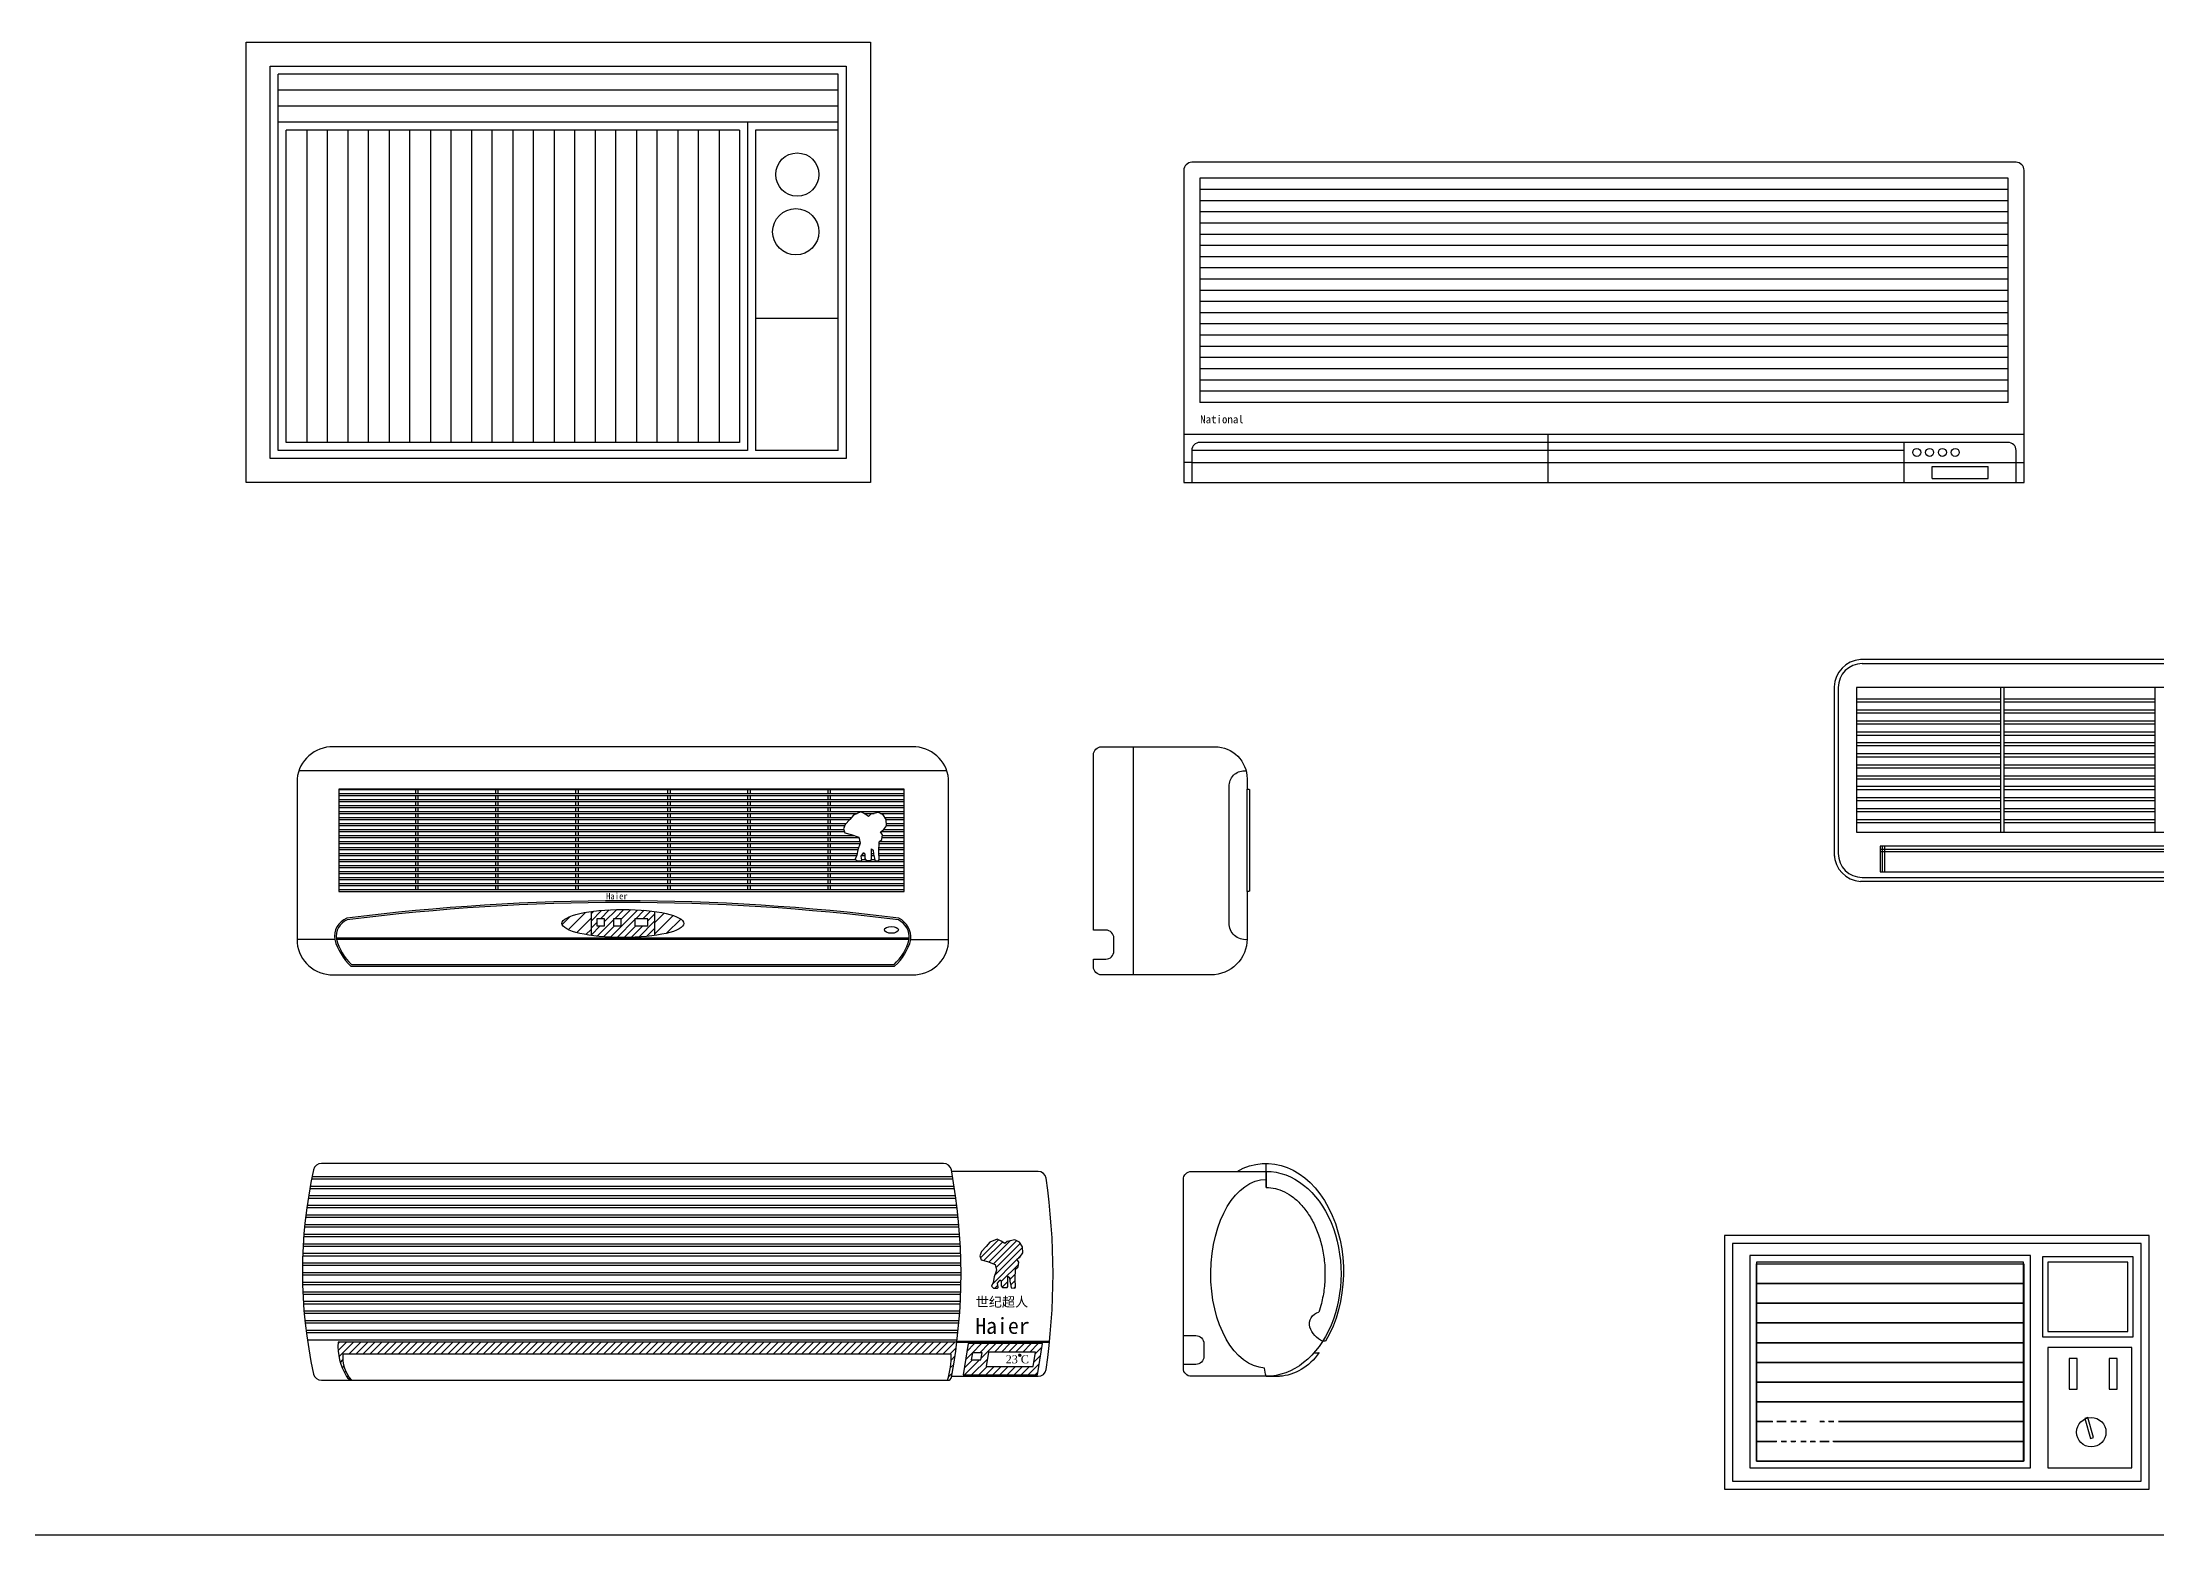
# Model space of a CAD drawing. Header units: inches. Extents: x 11.8 to 54.3, y 10.8 to 35.6.
# Drawn here: x 40.504 to 43.146, y 16.498 to 18.363 of the extents above; entities that cross this region are included whole.
import ezdxf

# ---------------------------------------------------------------- set-up
doc = ezdxf.new("R2010")
doc.units = ezdxf.units.IN
doc.header["$MEASUREMENT"] = 0
for name, color, linetype in [('02', 2, 'Continuous'), ('1', 1, 'Continuous'), ('4', 4, 'Continuous'), ('8', 8, 'Continuous')]:
    doc.layers.add(name, color=color, linetype=linetype)
doc.styles.get("Standard").update_dxf_attribs({"font": 'arial.ttf'})
doc.styles.add('STYLE2', font='')
doc.styles.add('STYLE5', font='dutchi.ttf')
doc.styles.get('STYLE2').set_extended_font_data('SimHei')
pattern_1 = [(45, (-8.024992, 18.873771), (-0.0044194174, 0.0044194174), [])]

msp = doc.modelspace()

# ---------------------------------------------------------------- hatches: boundary and pattern name
at = {"layer": '8'}
h = msp.add_hatch(dxfattribs=at)
h.set_pattern_fill('ANSI31', color=256, scale=0.08, style=0)
h.set_pattern_definition([(45, (-6.421933, 19.380441), (-0.0070710678, 0.0070710678), [])])
edge = h.paths.add_edge_path()
edge.add_ellipse((41.2298, 17.2621), major_axis=(-0.0762, 0), ratio=0.230541, start_angle=121.2311, end_angle=238.7689)
edge.add_line((41.2693, 17.2771), (41.2693, 17.2471))
edge = h.paths.add_edge_path()
edge.add_ellipse((41.2298, 17.2621), major_axis=(-0.0762, 0), ratio=0.230541, start_angle=301.3657, end_angle=418.6343)
edge.add_line((41.1901, 17.2471), (41.1901, 17.2771))
h = msp.add_hatch(dxfattribs=at)
h.set_pattern_fill('ANSI31', color=256, scale=0.05, style=0)
h.set_pattern_definition([(45, (-6.421933, 19.3804414), (-0.0044194174, 0.0044194174), [])])
edge = h.paths.add_edge_path()
edge.add_ellipse((41.2298, 17.2621), major_axis=(-0.0762, 0), ratio=0.230541, start_angle=58.6343, end_angle=121.2311)
edge.add_line((41.2693, 17.2471), (41.2693, 17.2771))
edge.add_ellipse((41.2298, 17.2621), major_axis=(-0.0762, 0), ratio=0.230541, start_angle=238.7689, end_angle=301.3657)
edge.add_line((41.1901, 17.2771), (41.1901, 17.2471))
h.paths.add_polyline_path([(41.2449, 17.259), (41.2449, 17.2681), (41.2611, 17.2681), (41.2611, 17.259)], flags=16)
h.paths.add_polyline_path([(41.2278, 17.259), (41.2179, 17.259), (41.2179, 17.2681), (41.2278, 17.2681)], flags=16)
h.paths.add_polyline_path([(41.207, 17.259), (41.1971, 17.259), (41.1971, 17.2681), (41.207, 17.2681)], flags=16)
h = msp.add_hatch(dxfattribs=at)
h.set_pattern_fill('ANSI31', color=256, scale=0.045, style=0)
h.set_pattern_definition([(45, (-8.024992, 18.873771), (-0.00397747564, 0.00397747564), [])])
h.paths.add_polyline_path([(41.7219, 16.8427), (41.7258, 16.8452), (41.7294, 16.8504), (41.7292, 16.8581), (41.7254, 16.8639), (41.7194, 16.8669), (41.7098, 16.8648), (41.7069, 16.8621), (41.7025, 16.8652), (41.6973, 16.8677), (41.6882, 16.8637), (41.6836, 16.8583), (41.678, 16.8521), (41.6757, 16.8467), (41.6776, 16.8417), (41.6855, 16.8396), (41.6951, 16.8361), (41.6965, 16.8288), (41.6936, 16.8205), (41.6924, 16.8134), (41.6903, 16.8087), (41.6928, 16.8066), (41.6978, 16.8064), (41.6988, 16.8074), (41.6978, 16.8126), (41.6998, 16.8153), (41.7007, 16.8168), (41.7025, 16.8155), (41.7025, 16.8093), (41.704, 16.8072), (41.71, 16.8072), (41.7109, 16.8083), (41.7109, 16.8124), (41.7107, 16.8191), (41.7107, 16.8216), (41.7129, 16.8198), (41.7134, 16.8151), (41.7146, 16.8099), (41.7148, 16.807), (41.7194, 16.8064), (41.7204, 16.8078), (41.7198, 16.818), (41.7202, 16.8303), (41.7238, 16.8332), (41.7244, 16.839)])
h = msp.add_hatch(dxfattribs=at)
h.set_pattern_fill('ANSI31', color=256, scale=0.05, style=0)
h.set_pattern_definition(pattern_1)
h.paths.add_polyline_path([(41.6471, 16.739), (41.5973, 16.739), (41.5973, 16.724), (41.6401, 16.724, -0.071865), (41.6355, 16.6913), (41.6356, 16.6913, 0.359452), (41.6405, 16.6954, 0.015578)])
h.paths.add_polyline_path([(41.5973, 16.739), (40.8739, 16.739, 0.157014), (40.8845, 16.6962, 0.19985), (40.8908, 16.6913), (40.8908, 16.6913, -0.218782), (40.88, 16.724), (41.5973, 16.724)])
h = msp.add_hatch(dxfattribs=at)
h.set_pattern_fill('ANSI31', color=256, scale=0.05, style=0)
h.set_pattern_definition(pattern_1)
h.paths.add_polyline_path([(41.6611, 16.7371), (41.6551, 16.6981), (41.748, 16.6981), (41.754, 16.7371)])
h.paths.add_polyline_path([(41.7453, 16.7265), (41.7423, 16.7085), (41.6838, 16.7085), (41.6868, 16.7265)], flags=16)
h.paths.add_polyline_path([(41.7272, 16.7226, -1), (41.7244, 16.7226, -1)], flags=0)
h.paths.add_polyline_path([(41.6786, 16.7258), (41.6771, 16.7168), (41.6652, 16.7168), (41.6667, 16.7258)], flags=16)
h.paths.add_polyline_path([(41.7053, 16.7097), (41.7384, 16.7097), (41.7384, 16.725), (41.7053, 16.725)], flags=8)
h = msp.add_hatch(dxfattribs=at)
h.set_pattern_fill('ANSI31', color=256, scale=0.001, style=0)
h.set_pattern_definition([(45, (-6.28749313, 21.49891477), (-8.838834765e-05, 8.838834765e-05), [])])
h.paths.add_polyline_path([(41.7244, 16.7226, 1.000001), (41.7272, 16.7226, 1.000001)])
h.paths.add_polyline_path([(41.7263, 16.7226, -1), (41.7253, 16.7226, -1)], flags=16)

# ---------------------------------------------------------------- linework, layer by layer
at = {"layer": '02'}
for p, q in [((41.499, 18.3232), (40.799, 18.3232)), ((40.799, 17.8532), (40.799, 18.3232)), ((41.499, 17.8532), (41.499, 18.3232)), ((41.499, 18.3032), (40.799, 18.3032)), ((41.499, 18.2832), (40.799, 18.2832)), ((41.499, 18.2632), (40.799, 18.2632)), ((41.3856, 18.2632), (41.3856, 17.8532)), ((41.3756, 18.2532), (40.809, 18.2532)), ((40.809, 17.8632), (40.809, 18.2532)), ((40.8347, 18.2532), (40.8347, 17.8632)), ((40.8605, 17.8632), (40.8605, 18.2532)), ((40.8862, 18.2532), (40.8862, 17.8632)), ((40.912, 17.8632), (40.912, 18.2532)), ((40.9377, 18.2532), (40.9377, 17.8632)), ((40.9635, 17.8632), (40.9635, 18.2532)), ((40.9893, 18.2532), (40.9893, 17.8632)), ((41.015, 17.8632), (41.015, 18.2532)), ((41.0408, 18.2532), (41.0408, 17.8632)), ((41.0665, 17.8632), (41.0665, 18.2532)), ((41.0923, 18.2532), (41.0923, 17.8632)), ((41.118, 17.8632), (41.118, 18.2532)), ((41.1438, 18.2532), (41.1438, 17.8632)), ((41.1696, 17.8632), (41.1696, 18.2532)), ((41.1953, 18.2532), (41.1953, 17.8632)), ((41.2211, 17.8632), (41.2211, 18.2532)), ((41.2468, 18.2532), (41.2468, 17.8632)), ((41.2726, 17.8632), (41.2726, 18.2532)), ((41.2983, 18.2532), (41.2983, 17.8632)), ((41.3241, 17.8632), (41.3241, 18.2532)), ((41.3499, 18.2532), (41.3499, 17.8632)), ((41.3756, 18.2532), (41.3756, 17.8632)), ((41.3956, 18.2532), (41.3956, 17.8532)), ((41.499, 18.2532), (41.3956, 18.2532)), ((42.9607, 18.1932), (41.9507, 18.1932)), ((41.9507, 18.1932), (41.9507, 17.9132)), ((42.9607, 18.1792), (41.9507, 18.1792)), ((42.9607, 17.9132), (42.9607, 18.1932)), ((42.9607, 18.1652), (41.9507, 18.1652)), ((42.9607, 18.1512), (41.9507, 18.1512)), ((42.9607, 18.1372), (41.9507, 18.1372)), ((42.9607, 18.1232), (41.9507, 18.1232)), ((42.9607, 18.1092), (41.9507, 18.1092)), ((42.9607, 18.0952), (41.9507, 18.0952)), ((42.9607, 18.0812), (41.9507, 18.0812)), ((42.9607, 18.0672), (41.9507, 18.0672)), ((42.9607, 18.0532), (41.9507, 18.0532)), ((42.9607, 18.0392), (41.9507, 18.0392)), ((42.9607, 18.0252), (41.9507, 18.0252)), ((41.3956, 18.0185), (41.499, 18.0185)), ((42.9607, 18.0112), (41.9507, 18.0112)), ((42.9607, 17.9972), (41.9507, 17.9972)), ((42.9607, 17.9832), (41.9507, 17.9832)), ((42.9607, 17.9692), (41.9507, 17.9692)), ((42.9607, 17.9552), (41.9507, 17.9552)), ((42.9607, 17.9412), (41.9507, 17.9412)), ((42.9607, 17.9272), (41.9507, 17.9272)), ((42.9607, 17.9132), (41.9507, 17.9132)), ((41.3756, 17.8632), (40.809, 17.8632)), ((42.9807, 17.8732), (41.9307, 17.8732)), ((42.9607, 17.8632), (41.9507, 17.8632)), ((42.3857, 17.8732), (42.3857, 17.8132)), ((42.8307, 17.8132), (42.8307, 17.8632)), ((41.3856, 17.8532), (40.799, 17.8532)), ((41.499, 17.8532), (41.3956, 17.8532)), ((41.9407, 17.8382), (41.9307, 17.8382)), ((42.8307, 17.8532), (41.9407, 17.8532)), ((41.9407, 17.8532), (41.9407, 17.8132)), ((41.9407, 17.8382), (42.8307, 17.8382)), ((42.8307, 17.8382), (42.9807, 17.8382)), ((42.9707, 17.8132), (42.9707, 17.8532)), ((42.8657, 17.8332), (42.9357, 17.8332)), ((42.8657, 17.8182), (42.8657, 17.8332)), ((42.8657, 17.8182), (42.9357, 17.8182)), ((42.9357, 17.8182), (42.9357, 17.8332)), ((43.5108, 17.5918), (42.7763, 17.5918)), ((42.7435, 17.558), (42.7435, 17.3463)), ((42.9512, 17.5569), (42.9512, 17.376)), ((42.956, 17.376), (42.956, 17.5569)), ((43.1441, 17.5569), (43.1441, 17.376)), ((42.7713, 17.543), (42.9512, 17.543)), ((42.7713, 17.5391), (42.9512, 17.5391)), ((42.7713, 17.5291), (42.9512, 17.5291)), ((42.7713, 17.5252), (42.9512, 17.5252)), ((42.956, 17.543), (43.1441, 17.543)), ((42.956, 17.5391), (43.1441, 17.5391)), ((42.956, 17.5291), (43.1441, 17.5291)), ((42.956, 17.5252), (43.1441, 17.5252)), ((42.7713, 17.5152), (42.9512, 17.5152)), ((42.7713, 17.5114), (42.9512, 17.5114)), ((42.7713, 17.5014), (42.9512, 17.5014)), ((42.7713, 17.4975), (42.9512, 17.4975)), ((42.956, 17.5152), (43.1441, 17.5152)), ((42.956, 17.5114), (43.1441, 17.5114)), ((42.956, 17.5014), (43.1441, 17.5014)), ((42.956, 17.4975), (43.1441, 17.4975)), ((41.8678, 17.1979), (41.8678, 17.4829)), ((42.7713, 17.4883), (42.9512, 17.4883)), ((42.7713, 17.4844), (42.9512, 17.4844)), ((42.7713, 17.4744), (42.9512, 17.4744)), ((42.7713, 17.4705), (42.9512, 17.4705)), ((42.956, 17.4883), (43.1441, 17.4883)), ((42.956, 17.4844), (43.1441, 17.4844)), ((42.956, 17.4744), (43.1441, 17.4744)), ((42.956, 17.4705), (43.1441, 17.4705)), ((41.6345, 17.4529), (40.8249, 17.4529)), ((42.7713, 17.4605), (42.9512, 17.4605)), ((42.7713, 17.4567), (42.9512, 17.4567)), ((42.7713, 17.4467), (42.9512, 17.4467)), ((42.7713, 17.4428), (42.9512, 17.4428)), ((42.956, 17.4605), (43.1441, 17.4605)), ((42.956, 17.4567), (43.1441, 17.4567)), ((42.956, 17.4467), (43.1441, 17.4467)), ((42.956, 17.4428), (43.1441, 17.4428)), ((40.8749, 17.4295), (41.5813, 17.4295)), ((40.8749, 17.4247), (41.5813, 17.4247)), ((40.8749, 17.422), (41.5813, 17.422)), ((40.8749, 17.4172), (41.5813, 17.4172)), ((40.8749, 17.4145), (41.5813, 17.4145)), ((40.9707, 17.43), (40.9707, 17.4247)), ((40.9707, 17.422), (40.9707, 17.4172)), ((40.9707, 17.4145), (40.9707, 17.4097)), ((40.9737, 17.43), (40.9737, 17.4247)), ((40.9737, 17.422), (40.9737, 17.4172)), ((40.9737, 17.4145), (40.9737, 17.4097)), ((41.0707, 17.43), (41.0707, 17.4247)), ((41.0707, 17.422), (41.0707, 17.4172)), ((41.0707, 17.4145), (41.0707, 17.4097)), ((41.0737, 17.43), (41.0737, 17.4247)), ((41.0737, 17.422), (41.0737, 17.4172)), ((41.0737, 17.4145), (41.0737, 17.4097)), ((41.1707, 17.43), (41.1707, 17.4247)), ((41.1707, 17.422), (41.1707, 17.4172)), ((41.1707, 17.4145), (41.1707, 17.4097)), ((41.1737, 17.43), (41.1737, 17.4247)), ((41.1737, 17.422), (41.1737, 17.4172)), ((41.1737, 17.4145), (41.1737, 17.4097)), ((41.2857, 17.43), (41.2857, 17.4247)), ((41.2857, 17.422), (41.2857, 17.4172)), ((41.2857, 17.4145), (41.2857, 17.4097)), ((41.2887, 17.43), (41.2887, 17.4247)), ((41.2887, 17.422), (41.2887, 17.4172)), ((41.2887, 17.4145), (41.2887, 17.4097)), ((41.3857, 17.43), (41.3857, 17.4247)), ((41.3857, 17.422), (41.3857, 17.4172)), ((41.3857, 17.4145), (41.3857, 17.4097)), ((41.3887, 17.43), (41.3887, 17.4247)), ((41.3887, 17.422), (41.3887, 17.4172)), ((41.3887, 17.4145), (41.3887, 17.4097)), ((41.4857, 17.43), (41.4857, 17.4247)), ((41.4857, 17.422), (41.4857, 17.4172)), ((41.4857, 17.4145), (41.4857, 17.4097)), ((41.4887, 17.43), (41.4887, 17.4247)), ((41.4887, 17.422), (41.4887, 17.4172)), ((41.4887, 17.4145), (41.4887, 17.4097)), ((42.0098, 17.302), (42.0098, 17.43)), ((42.7713, 17.4336), (42.9512, 17.4336)), ((42.7713, 17.4297), (42.9512, 17.4297)), ((42.7713, 17.4197), (42.9512, 17.4197)), ((42.7713, 17.4158), (42.9512, 17.4158)), ((42.956, 17.4336), (43.1441, 17.4336)), ((42.956, 17.4297), (43.1441, 17.4297)), ((42.956, 17.4197), (43.1441, 17.4197)), ((42.956, 17.4158), (43.1441, 17.4158)), ((40.8749, 17.4097), (41.5813, 17.4097)), ((40.8749, 17.407), (41.5813, 17.407)), ((40.8749, 17.4022), (41.5813, 17.4022)), ((40.8749, 17.3995), (41.5225, 17.3995)), ((40.8749, 17.3947), (41.5155, 17.3947)), ((40.8749, 17.392), (41.5132, 17.392)), ((40.8749, 17.3872), (41.5089, 17.3872)), ((40.9707, 17.407), (40.9707, 17.4022)), ((40.9707, 17.3995), (40.9707, 17.3947)), ((40.9707, 17.392), (40.9707, 17.3872)), ((40.9737, 17.407), (40.9737, 17.4022)), ((40.9737, 17.3995), (40.9737, 17.3947)), ((40.9737, 17.392), (40.9737, 17.3872)), ((41.0707, 17.407), (41.0707, 17.4022)), ((41.0707, 17.3995), (41.0707, 17.3947)), ((41.0707, 17.392), (41.0707, 17.3872)), ((41.0737, 17.407), (41.0737, 17.4022)), ((41.0737, 17.3995), (41.0737, 17.3947)), ((41.0737, 17.392), (41.0737, 17.3872)), ((41.1707, 17.407), (41.1707, 17.4022)), ((41.1707, 17.3995), (41.1707, 17.3947)), ((41.1707, 17.392), (41.1707, 17.3872)), ((41.1737, 17.407), (41.1737, 17.4022)), ((41.1737, 17.3995), (41.1737, 17.3947)), ((41.1737, 17.392), (41.1737, 17.3872)), ((41.2857, 17.407), (41.2857, 17.4022)), ((41.2857, 17.3995), (41.2857, 17.3947)), ((41.2857, 17.392), (41.2857, 17.3872)), ((41.2887, 17.407), (41.2887, 17.4022)), ((41.2887, 17.3995), (41.2887, 17.3947)), ((41.2887, 17.392), (41.2887, 17.3872)), ((41.3857, 17.407), (41.3857, 17.4022)), ((41.3857, 17.3995), (41.3857, 17.3947)), ((41.3857, 17.392), (41.3857, 17.3872)), ((41.3887, 17.407), (41.3887, 17.4022)), ((41.3887, 17.3995), (41.3887, 17.3947)), ((41.3887, 17.392), (41.3887, 17.3872)), ((41.4857, 17.407), (41.4857, 17.4022)), ((41.4857, 17.3995), (41.4857, 17.3947)), ((41.4857, 17.392), (41.4857, 17.3872)), ((41.4887, 17.407), (41.4887, 17.4022)), ((41.4887, 17.3995), (41.4887, 17.3947)), ((41.4887, 17.392), (41.4887, 17.3872)), ((41.5312, 17.3995), (41.5439, 17.3995)), ((41.5515, 17.3995), (41.5813, 17.3995)), ((41.5571, 17.3947), (41.5813, 17.3947)), ((41.5588, 17.392), (41.5813, 17.392)), ((41.559, 17.3872), (41.5813, 17.3872)), ((42.7713, 17.4058), (42.9512, 17.4058)), ((42.7713, 17.402), (42.9512, 17.402)), ((42.7713, 17.392), (42.9512, 17.392)), ((42.7713, 17.3881), (42.9512, 17.3881)), ((42.956, 17.4058), (43.1441, 17.4058)), ((42.956, 17.402), (43.1441, 17.402)), ((42.956, 17.392), (43.1441, 17.392)), ((42.956, 17.3881), (43.1441, 17.3881)), ((40.8749, 17.3845), (41.5071, 17.3845)), ((40.8749, 17.3797), (41.5057, 17.3797)), ((40.8749, 17.377), (41.5067, 17.377)), ((40.8749, 17.3722), (41.5186, 17.3722)), ((40.8749, 17.3695), (41.5248, 17.3695)), ((40.8749, 17.3647), (41.5258, 17.3647)), ((40.8749, 17.362), (41.526, 17.362)), ((40.9707, 17.3845), (40.9707, 17.3797)), ((40.9707, 17.377), (40.9707, 17.3722)), ((40.9707, 17.3695), (40.9707, 17.3647)), ((40.9707, 17.362), (40.9707, 17.3572)), ((40.9737, 17.3845), (40.9737, 17.3797)), ((40.9737, 17.377), (40.9737, 17.3722)), ((40.9737, 17.3695), (40.9737, 17.3647)), ((40.9737, 17.362), (40.9737, 17.3572)), ((41.0707, 17.3845), (41.0707, 17.3797)), ((41.0707, 17.377), (41.0707, 17.3722)), ((41.0707, 17.3695), (41.0707, 17.3647)), ((41.0707, 17.362), (41.0707, 17.3572)), ((41.0737, 17.3845), (41.0737, 17.3797)), ((41.0737, 17.377), (41.0737, 17.3722)), ((41.0737, 17.3695), (41.0737, 17.3647)), ((41.0737, 17.362), (41.0737, 17.3572)), ((41.1707, 17.3845), (41.1707, 17.3797)), ((41.1707, 17.377), (41.1707, 17.3722)), ((41.1707, 17.3695), (41.1707, 17.3647)), ((41.1707, 17.362), (41.1707, 17.3572)), ((41.1737, 17.3845), (41.1737, 17.3797)), ((41.1737, 17.377), (41.1737, 17.3722)), ((41.1737, 17.3695), (41.1737, 17.3647)), ((41.1737, 17.362), (41.1737, 17.3572)), ((41.2857, 17.3845), (41.2857, 17.3797)), ((41.2857, 17.377), (41.2857, 17.3722)), ((41.2857, 17.3695), (41.2857, 17.3647)), ((41.2857, 17.362), (41.2857, 17.3572)), ((41.2887, 17.3845), (41.2887, 17.3797)), ((41.2887, 17.377), (41.2887, 17.3722)), ((41.2887, 17.3695), (41.2887, 17.3647)), ((41.2887, 17.362), (41.2887, 17.3572)), ((41.3857, 17.3845), (41.3857, 17.3797)), ((41.3857, 17.377), (41.3857, 17.3722)), ((41.3857, 17.3695), (41.3857, 17.3647)), ((41.3857, 17.362), (41.3857, 17.3572)), ((41.3887, 17.3845), (41.3887, 17.3797)), ((41.3887, 17.377), (41.3887, 17.3722)), ((41.3887, 17.3695), (41.3887, 17.3647)), ((41.3887, 17.362), (41.3887, 17.3572)), ((41.4857, 17.3845), (41.4857, 17.3797)), ((41.4857, 17.377), (41.4857, 17.3722)), ((41.4857, 17.3695), (41.4857, 17.3647)), ((41.4857, 17.362), (41.4857, 17.3572)), ((41.4887, 17.3845), (41.4887, 17.3797)), ((41.4887, 17.377), (41.4887, 17.3722)), ((41.4887, 17.3695), (41.4887, 17.3647)), ((41.4887, 17.362), (41.4887, 17.3572)), ((41.5499, 17.362), (41.5813, 17.362)), ((41.5507, 17.3647), (41.5813, 17.3647)), ((41.5523, 17.377), (41.5813, 17.377)), ((41.5537, 17.3695), (41.5813, 17.3695)), ((41.554, 17.3722), (41.5813, 17.3722)), ((41.556, 17.3797), (41.5813, 17.3797)), ((41.5591, 17.3845), (41.5813, 17.3845)), ((40.8749, 17.3572), (41.5243, 17.3572)), ((40.8749, 17.3545), (41.5234, 17.3545)), ((40.8749, 17.3497), (41.5225, 17.3497)), ((40.8749, 17.347), (41.522, 17.347)), ((40.8749, 17.3422), (41.5204, 17.3422)), ((40.8749, 17.3395), (41.5813, 17.3395)), ((40.8749, 17.3347), (41.5813, 17.3347)), ((40.9707, 17.3545), (40.9707, 17.3497)), ((40.9707, 17.347), (40.9707, 17.3422)), ((40.9707, 17.3395), (40.9707, 17.3347)), ((40.9737, 17.3545), (40.9737, 17.3497)), ((40.9737, 17.347), (40.9737, 17.3422)), ((40.9737, 17.3395), (40.9737, 17.3347)), ((41.0707, 17.3545), (41.0707, 17.3497)), ((41.0707, 17.347), (41.0707, 17.3422)), ((41.0707, 17.3395), (41.0707, 17.3347)), ((41.0737, 17.3545), (41.0737, 17.3497)), ((41.0737, 17.347), (41.0737, 17.3422)), ((41.0737, 17.3395), (41.0737, 17.3347)), ((41.1707, 17.3545), (41.1707, 17.3497)), ((41.1707, 17.347), (41.1707, 17.3422)), ((41.1707, 17.3395), (41.1707, 17.3347)), ((41.1737, 17.3545), (41.1737, 17.3497)), ((41.1737, 17.347), (41.1737, 17.3422)), ((41.1737, 17.3395), (41.1737, 17.3347)), ((41.2857, 17.3545), (41.2857, 17.3497)), ((41.2857, 17.347), (41.2857, 17.3422)), ((41.2857, 17.3395), (41.2857, 17.3347)), ((41.2887, 17.3545), (41.2887, 17.3497)), ((41.2887, 17.347), (41.2887, 17.3422)), ((41.2887, 17.3395), (41.2887, 17.3347)), ((41.3857, 17.3545), (41.3857, 17.3497)), ((41.3857, 17.347), (41.3857, 17.3422)), ((41.3857, 17.3395), (41.3857, 17.3347)), ((41.3887, 17.3545), (41.3887, 17.3497)), ((41.3887, 17.347), (41.3887, 17.3422)), ((41.3887, 17.3395), (41.3887, 17.3347)), ((41.4857, 17.3545), (41.4857, 17.3497)), ((41.4857, 17.347), (41.4857, 17.3422)), ((41.4857, 17.3395), (41.4857, 17.3347)), ((41.4887, 17.3545), (41.4887, 17.3497)), ((41.4887, 17.347), (41.4887, 17.3422)), ((41.4887, 17.3395), (41.4887, 17.3347)), ((41.5279, 17.347), (41.5323, 17.347)), ((41.5283, 17.3422), (41.5329, 17.3422)), ((41.5299, 17.3497), (41.5318, 17.3497)), ((41.5404, 17.3545), (41.5415, 17.3545)), ((41.5405, 17.3497), (41.543, 17.3497)), ((41.5406, 17.347), (41.5435, 17.347)), ((41.5406, 17.3422), (41.5444, 17.3422)), ((41.5496, 17.3545), (41.5813, 17.3545)), ((41.5497, 17.3572), (41.5813, 17.3572)), ((41.5497, 17.3497), (41.5813, 17.3497)), ((41.5498, 17.347), (41.5813, 17.347)), ((41.5501, 17.3422), (41.5813, 17.3422)), ((42.8011, 17.3551), (43.3814, 17.3551)), ((42.8011, 17.3521), (43.3814, 17.3521)), ((42.8037, 17.3266), (42.8037, 17.3589)), ((42.8066, 17.3266), (42.8066, 17.3589)), ((40.8749, 17.332), (41.5813, 17.332)), ((40.8749, 17.3272), (41.5813, 17.3272)), ((40.8749, 17.3245), (41.5813, 17.3245)), ((40.8749, 17.3197), (41.5813, 17.3197)), ((40.8749, 17.317), (41.5813, 17.317)), ((40.8749, 17.3122), (41.5813, 17.3122)), ((40.8749, 17.3095), (41.5813, 17.3095)), ((40.9707, 17.332), (40.9707, 17.3272)), ((40.9707, 17.3245), (40.9707, 17.3197)), ((40.9707, 17.317), (40.9707, 17.3122)), ((40.9707, 17.3095), (40.9707, 17.3047)), ((40.9737, 17.332), (40.9737, 17.3272)), ((40.9737, 17.3245), (40.9737, 17.3197)), ((40.9737, 17.317), (40.9737, 17.3122)), ((40.9737, 17.3095), (40.9737, 17.3047)), ((41.0707, 17.332), (41.0707, 17.3272)), ((41.0707, 17.3245), (41.0707, 17.3197)), ((41.0707, 17.317), (41.0707, 17.3122)), ((41.0707, 17.3095), (41.0707, 17.3047)), ((41.0737, 17.332), (41.0737, 17.3272)), ((41.0737, 17.3245), (41.0737, 17.3197)), ((41.0737, 17.317), (41.0737, 17.3122)), ((41.0737, 17.3095), (41.0737, 17.3047)), ((41.1707, 17.332), (41.1707, 17.3272)), ((41.1707, 17.3245), (41.1707, 17.3197)), ((41.1707, 17.317), (41.1707, 17.3122)), ((41.1707, 17.3095), (41.1707, 17.3047)), ((41.1737, 17.332), (41.1737, 17.3272)), ((41.1737, 17.3245), (41.1737, 17.3197)), ((41.1737, 17.317), (41.1737, 17.3122)), ((41.1737, 17.3095), (41.1737, 17.3047)), ((41.2857, 17.332), (41.2857, 17.3272)), ((41.2857, 17.3245), (41.2857, 17.3197)), ((41.2857, 17.317), (41.2857, 17.3122)), ((41.2857, 17.3095), (41.2857, 17.3047)), ((41.2887, 17.332), (41.2887, 17.3272)), ((41.2887, 17.3245), (41.2887, 17.3197)), ((41.2887, 17.317), (41.2887, 17.3122)), ((41.2887, 17.3095), (41.2887, 17.3047)), ((41.3857, 17.332), (41.3857, 17.3272)), ((41.3857, 17.3245), (41.3857, 17.3197)), ((41.3857, 17.317), (41.3857, 17.3122)), ((41.3857, 17.3095), (41.3857, 17.3047)), ((41.3887, 17.332), (41.3887, 17.3272)), ((41.3887, 17.3245), (41.3887, 17.3197)), ((41.3887, 17.317), (41.3887, 17.3122)), ((41.3887, 17.3095), (41.3887, 17.3047)), ((41.4857, 17.332), (41.4857, 17.3272)), ((41.4857, 17.3245), (41.4857, 17.3197)), ((41.4857, 17.317), (41.4857, 17.3122)), ((41.4857, 17.3095), (41.4857, 17.3047)), ((41.4887, 17.332), (41.4887, 17.3272)), ((41.4887, 17.3245), (41.4887, 17.3197)), ((41.4887, 17.317), (41.4887, 17.3122)), ((41.4887, 17.3095), (41.4887, 17.3047)), ((43.5108, 17.3146), (42.7763, 17.3146)), ((40.8749, 17.3047), (41.5813, 17.3047)), ((41.1901, 17.2771), (41.1901, 17.2471)), ((41.2693, 17.2771), (41.2693, 17.2471)), ((40.8697, 17.2419), (40.8227, 17.2419)), ((41.5878, 17.2439), (40.8715, 17.2439)), ((41.5876, 17.2419), (40.8718, 17.2419)), ((41.5897, 17.2419), (41.6367, 17.2419)), ((40.8409, 16.943), (41.6423, 16.943)), ((40.8415, 16.946), (41.6417, 16.946)), ((42.0337, 16.9323), (42.0337, 16.9623)), ((42.0337, 16.9523), (42.0337, 16.9323)), ((40.8365, 16.919), (41.6459, 16.919)), ((40.837, 16.922), (41.6455, 16.922)), ((40.8386, 16.931), (41.6442, 16.931)), ((40.8391, 16.934), (41.6437, 16.934)), ((40.8323, 16.886), (41.6496, 16.886)), ((40.8332, 16.895), (41.6487, 16.895)), ((40.8336, 16.898), (41.6484, 16.898)), ((40.8348, 16.907), (41.6474, 16.907)), ((40.8352, 16.91), (41.6471, 16.91)), ((40.8302, 16.859), (41.6514, 16.859)), ((40.8303, 16.862), (41.6513, 16.862)), ((40.8309, 16.871), (41.6507, 16.871)), ((40.8312, 16.874), (41.6505, 16.874)), ((40.832, 16.883), (41.6498, 16.883)), ((40.8293, 16.835), (41.6522, 16.835)), ((40.8294, 16.838), (41.6521, 16.838)), ((40.8296, 16.847), (41.6519, 16.847)), ((40.8297, 16.85), (41.6518, 16.85)), ((42.9802, 16.8388), (42.6462, 16.8388)), ((42.6462, 16.8388), (42.6462, 16.5903)), ((42.9802, 16.5903), (42.9802, 16.8388)), ((40.8293, 16.826), (41.6523, 16.826)), ((40.8293, 16.823), (41.6523, 16.823)), ((40.8294, 16.814), (41.6522, 16.814)), ((40.8295, 16.811), (41.6521, 16.811)), ((40.8298, 16.802), (41.6519, 16.802)), ((40.8299, 16.799), (41.6518, 16.799)), ((40.8304, 16.79), (41.6514, 16.79)), ((40.8306, 16.787), (41.6513, 16.787)), ((40.8313, 16.778), (41.6508, 16.778)), ((40.8315, 16.775), (41.6506, 16.775)), ((40.8324, 16.766), (41.6499, 16.766)), ((40.8327, 16.763), (41.6496, 16.763)), ((40.8338, 16.754), (41.6488, 16.754)), ((40.8342, 16.751), (41.6485, 16.751)), ((40.8354, 16.742), (41.6475, 16.742)), ((41.6471, 16.74), (41.7629, 16.74)), ((41.6471, 16.739), (41.7628, 16.739)), ((42.0935, 16.7258), (42.1, 16.7258)), ((42.1078, 16.74), (42.1041, 16.74)), ((42.6462, 16.5903), (42.9802, 16.5903))]:
    msp.add_line(p, q, dxfattribs=at)
for points in [[(40.759, 18.3632), (41.539, 18.3632), (41.539, 17.8132), (40.759, 17.8132)], [(40.789, 18.3332), (41.509, 18.3332), (41.509, 17.8432), (40.789, 17.8432)], [(40.8749, 17.302), (41.5813, 17.302), (41.5813, 17.43), (40.8749, 17.43)], [(41.1971, 17.259), (41.207, 17.259), (41.207, 17.2681), (41.1971, 17.2681)], [(41.2179, 17.259), (41.2278, 17.259), (41.2278, 17.2681), (41.2179, 17.2681)], [(41.2449, 17.259), (41.2611, 17.259), (41.2611, 17.2681), (41.2449, 17.2681)], [(42.6062, 16.5553), (43.1372, 16.5553), (43.1372, 16.8722), (42.6062, 16.8722)], [(42.6162, 16.5653), (43.1272, 16.5653), (43.1272, 16.8622), (42.6162, 16.8622)], [(42.6379, 16.582), (42.9886, 16.582), (42.9886, 16.8472), (42.6379, 16.8472)], [(42.6462, 16.8121), (42.6462, 16.8368), (42.9803, 16.8368), (42.9803, 16.8121)], [(43.0036, 16.7454), (43.1171, 16.7454), (43.1171, 16.8455), (43.0036, 16.8455)], [(43.0103, 16.7521), (43.1105, 16.7521), (43.1105, 16.8388), (43.0103, 16.8388)], [(42.6462, 16.7875), (42.6462, 16.8121), (42.9803, 16.8121), (42.9803, 16.7875)], [(42.6462, 16.7629), (42.6462, 16.7875), (42.9803, 16.7875), (42.9803, 16.7629)], [(42.6462, 16.7382), (42.6462, 16.7629), (42.9803, 16.7629), (42.9803, 16.7382)], [(41.6551, 16.6981), (41.748, 16.6981), (41.754, 16.7371), (41.6611, 16.7371)], [(41.6652, 16.7168), (41.6771, 16.7168), (41.6786, 16.7258), (41.6667, 16.7258)], [(41.6838, 16.7085), (41.7423, 16.7085), (41.7453, 16.7265), (41.6868, 16.7265)], [(42.6462, 16.7136), (42.6462, 16.7382), (42.9803, 16.7382), (42.9803, 16.7136)], [(43.0103, 16.582), (43.1155, 16.582), (43.1155, 16.7321), (43.0103, 16.7321)], [(42.6462, 16.6889), (42.6462, 16.7136), (42.9803, 16.7136), (42.9803, 16.6889)], [(43.037, 16.6804), (43.047, 16.6804), (43.047, 16.7187), (43.037, 16.7187)], [(43.0871, 16.6804), (43.0971, 16.6804), (43.0971, 16.7187), (43.0871, 16.7187)], [(42.6462, 16.6643), (42.6462, 16.6889), (42.9803, 16.6889), (42.9803, 16.6643)], [(43.0567, 16.6435), (43.0639, 16.6187), (43.0677, 16.6198), (43.0605, 16.6446)]]:
    msp.add_lwpolyline(points, close=True, dxfattribs=at)
for points in [[(41.9307, 17.8132), (42.9807, 17.8132), (42.9807, 18.2032, 0.414214), (42.9707, 18.2132), (41.9407, 18.2132, 0.414214), (41.9307, 18.2032)], [(40.8227, 17.2379, 0.389175), (40.8677, 17.1979), (41.5917, 17.1979, 0.389175), (41.6367, 17.2379), (41.6367, 17.4429, 0.389175), (41.5917, 17.4829), (40.8677, 17.4829, 0.389175), (40.8227, 17.4429)], [(42.0098, 17.302), (42.0098, 17.2429, -0.414214), (41.9648, 17.1979), (41.8278, 17.1979, -0.414214), (41.8178, 17.2079), (41.8178, 17.2177), (41.8334, 17.2177, 0.414214), (41.8434, 17.2277), (41.8434, 17.2438, 0.414214), (41.8334, 17.2538), (41.8178, 17.2538), (41.8178, 17.4729, -0.414214), (41.8278, 17.4829), (41.9698, 17.4829, -0.414214), (42.0098, 17.4429), (42.0098, 17.43), (42.0118, 17.43, -0.414214), (42.0128, 17.429), (42.0128, 17.303, -0.414214), (42.0118, 17.302), (42.0098, 17.302)], [(40.8905, 17.2107), (41.5686, 17.2107, 0.135175), (41.5877, 17.2423, 0.299129), (41.5741, 17.2667, 0.062666), (40.8852, 17.2667, 0.347471), (40.8717, 17.2424, 0.125947)]]:
    msp.add_lwpolyline(points, format="xyb", close=True, dxfattribs=at)
for points in [[(42.0098, 17.2419, -0.440647), (41.9874, 17.2625), (41.9874, 17.4353, -0.421374), (42.0085, 17.4529)], [(40.8897, 17.2087), (41.5694, 17.2087, 0.138745), (41.5897, 17.2419, 0.30481), (41.5747, 17.2687, 0.062722), (40.8847, 17.2687, 0.352107), (40.8697, 17.2419, 0.129125), (40.8897, 17.2087)], [(41.6403, 16.9541, 0.361261), (41.6304, 16.9623), (40.853, 16.9623, 0.351592), (40.8433, 16.9544, 0.109846), (40.8433, 16.6991, 0.351592), (40.853, 16.6913), (41.6356, 16.6913, 0.359451), (41.6405, 16.6954)], [(41.6406, 16.6963), (41.7487, 16.6963, 0.372229), (41.7586, 16.7048, 0.072848), (41.7586, 16.9437, 0.372229), (41.7487, 16.9523), (41.6406, 16.9523)], [(42.0337, 16.6963), (41.9402, 16.6963, -0.414214), (41.9302, 16.7063), (41.9302, 16.9423, -0.414214), (41.9402, 16.9523), (42.0337, 16.9523)], [(42.1041, 16.74, -0.203953), (42.0883, 16.7577, -0.440287), (42.0994, 16.7763, -0.618863)], [(41.6471, 16.739), (40.8739, 16.739, 0.157014), (40.8845, 16.6962, 0.19985), (40.8908, 16.6913)], [(41.9302, 16.7471), (41.9458, 16.7471, -0.414214), (41.9558, 16.7371), (41.9558, 16.7211, -0.414214), (41.9458, 16.7111), (41.9302, 16.7111)], [(41.6355, 16.6913, 0.071865), (41.6401, 16.724), (40.88, 16.724, 0.218782), (40.8908, 16.6913)], [(42.0337, 16.6963, -0.051332), (42.0317, 16.7065, -0.051332)]]:
    msp.add_lwpolyline(points, format="xyb", dxfattribs=at)
for points in [[(41.5502, 17.3416), (41.5495, 17.3518), (41.5499, 17.3641), (41.5535, 17.367), (41.5541, 17.3728), (41.5516, 17.3766), (41.5556, 17.3791), (41.5591, 17.3843), (41.5589, 17.3919), (41.5551, 17.3978), (41.5491, 17.4007), (41.5395, 17.3986), (41.5366, 17.3959), (41.5323, 17.399), (41.5271, 17.4015), (41.5179, 17.3976), (41.5133, 17.3921), (41.5077, 17.3859), (41.5054, 17.3805), (41.5073, 17.3755), (41.5152, 17.3734), (41.5248, 17.3699), (41.5262, 17.3626), (41.5233, 17.3543), (41.5221, 17.3473), (41.52, 17.3425), (41.5225, 17.3404), (41.5275, 17.3402), (41.5285, 17.3412), (41.5275, 17.3464), (41.5296, 17.3491), (41.5304, 17.3506), (41.5323, 17.3493), (41.5323, 17.3431), (41.5337, 17.341), (41.5397, 17.341), (41.5406, 17.3421), (41.5406, 17.3462), (41.5404, 17.3529), (41.5404, 17.3554), (41.5427, 17.3536), (41.5431, 17.3489), (41.5443, 17.3437), (41.5445, 17.3408), (41.5491, 17.3402), (41.5502, 17.3416)], [(41.7204, 16.8078), (41.7198, 16.818), (41.7202, 16.8303), (41.7238, 16.8332), (41.7244, 16.839), (41.7219, 16.8427), (41.7258, 16.8452), (41.7294, 16.8504), (41.7292, 16.8581), (41.7254, 16.8639), (41.7194, 16.8669), (41.7098, 16.8648), (41.7069, 16.8621), (41.7025, 16.8652), (41.6973, 16.8677), (41.6882, 16.8637), (41.6836, 16.8583), (41.678, 16.8521), (41.6757, 16.8467), (41.6776, 16.8417), (41.6855, 16.8396), (41.6951, 16.8361), (41.6965, 16.8288), (41.6936, 16.8205), (41.6924, 16.8134), (41.6903, 16.8087), (41.6928, 16.8066), (41.6978, 16.8064), (41.6988, 16.8074), (41.6978, 16.8126), (41.6998, 16.8153), (41.7007, 16.8168), (41.7025, 16.8155), (41.7025, 16.8093), (41.704, 16.8072), (41.71, 16.8072), (41.7109, 16.8083), (41.7109, 16.8124), (41.7107, 16.8191), (41.7107, 16.8216), (41.7129, 16.8198), (41.7134, 16.8151), (41.7146, 16.8099), (41.7148, 16.807), (41.7194, 16.8064), (41.7204, 16.8078)], [(42.0337, 16.6963), (42.0503, 16.6963)], [(42.6462, 16.6396), (42.6462, 16.6643), (42.9803, 16.6643), (42.9803, 16.6396), (42.7489, 16.6396)], [(42.6462, 16.615), (42.6462, 16.6396), (42.6669, 16.6396)], [(42.6664, 16.6396), (42.6462, 16.6396)], [(42.6836, 16.6396), (42.6717, 16.6396)], [(42.6719, 16.6396), (42.6834, 16.6396)], [(42.6894, 16.6396), (42.6963, 16.6396)], [(42.6965, 16.6396), (42.6894, 16.6396)], [(42.7013, 16.6396), (42.7084, 16.6396)], [(42.7084, 16.6396), (42.7018, 16.6396)], [(42.7311, 16.6396), (42.7256, 16.6396)], [(42.7256, 16.6396), (42.7313, 16.6396)], [(42.7431, 16.6396), (42.7362, 16.6396)], [(42.7368, 16.6396), (42.7431, 16.6396)], [(42.7489, 16.6396), (42.9803, 16.6396), (42.9803, 16.615), (42.7419, 16.615)], [(42.7425, 16.615), (42.9803, 16.615), (42.9803, 16.5903), (42.6462, 16.5903)], [(42.6462, 16.5903), (42.6462, 16.615), (42.6712, 16.615)], [(42.6716, 16.615), (42.6462, 16.615)], [(42.6837, 16.615), (42.6773, 16.615)], [(42.6776, 16.615), (42.6837, 16.615)], [(42.6955, 16.615), (42.6892, 16.615)], [(42.6898, 16.615), (42.6945, 16.615)], [(42.7084, 16.615), (42.7019, 16.615)], [(42.7019, 16.615), (42.7084, 16.615)], [(42.7135, 16.615), (42.7201, 16.615)], [(42.7195, 16.615), (42.7137, 16.615)], [(42.7372, 16.615), (42.7254, 16.615)], [(42.7254, 16.615), (42.7372, 16.615)]]:
    msp.add_lwpolyline(points, dxfattribs=at)
for centre, radius in [((41.4477, 18.1979), 0.027), ((41.4458, 18.1265), 0.0289), ((42.8467, 17.8507), 0.005), ((42.8627, 17.8507), 0.005), ((42.8787, 17.8507), 0.005), ((42.8947, 17.8507), 0.005), ((41.7258, 16.7226), 0.00142), ((41.7258, 16.7226), 0.0005), ((43.0647, 16.6264), 0.0184)]:
    msp.add_circle(centre, radius, dxfattribs=at)
for centre, radius, start, end in [((41.9507, 17.8532), 0.01, 90, 180), ((42.9607, 17.8532), 0.01, 0, 90), ((42.7785, 17.5568), 0.0351, 93.7145, 178.1089), ((42.7785, 17.3496), 0.0351, 181.8911, 266.2855), ((40.9431, 16.8243), 0.7092, 349.5271, 10.5487)]:
    msp.add_arc(centre, radius, start, end, dxfattribs=at)
for centre, major_axis, ratio in [((41.2298, 17.2621), (-0.0762, 0), 0.230541), ((41.5653, 17.2541), (-0.0087, 0), 0.490196)]:
    msp.add_ellipse(centre, major_axis=major_axis, ratio=ratio, dxfattribs=at)
at = {"layer": '02', "extrusion": (0, 0, -1)}
for centre, major_axis, ratio, start_param, end_param in [((42.0337, 16.8268), (0, 0.1355), 0.712177, 5.896593, 8.548654), ((42.0337, 16.8244), (0, 0.1179), 0.587495, 3.170638, 6.283185), ((42.0337, 16.8243), (0, 0.128), 0.730469, 0, 3.141593), ((42.0308, 16.8289), (-0.0289, 0.1313), 0.660299, 2.60421, 3.248967)]:
    msp.add_ellipse(centre, major_axis=major_axis, ratio=ratio, start_param=start_param, end_param=end_param, dxfattribs=at)
at = {"layer": '02'}
msp.add_open_spline([(42.0337, 16.9323), (42.0375, 16.9323), (42.0413, 16.9318), (42.0489, 16.93), (42.0528, 16.9286), (42.0603, 16.9249), (42.0641, 16.9225), (42.0714, 16.9168), (42.075, 16.9134), (42.0817, 16.9058), (42.0849, 16.9015), (42.0908, 16.892), (42.0935, 16.8869), (42.0982, 16.8759), (42.1003, 16.8701), (42.1036, 16.858), (42.1049, 16.8517), (42.1066, 16.8389), (42.1071, 16.8324), (42.1072, 16.8193), (42.1069, 16.8128), (42.1054, 16.7999), (42.1042, 16.7935), (42.1017, 16.7836), (42.1006, 16.7799), (42.0994, 16.7763)], degree=3, knots=[0, 0, 0, 0, 0.172983, 0.172983, 0.345965, 0.345965, 0.518948, 0.518948, 0.69193, 0.69193, 0.864913, 0.864913, 1.037895, 1.037895, 1.210878, 1.210878, 1.38386, 1.38386, 1.556843, 1.556843, 1.729825, 1.729825, 1.902808, 1.902808, 2.010068, 2.010068, 2.010068, 2.010068], dxfattribs=at)
at = {"layer": '1'}
msp.add_line((33.6152, 16.4983), (53.9414, 16.4983), dxfattribs=at)
at = {"layer": '4'}
for p, q in [((42.7785, 17.5868), (43.5085, 17.5868)), ((42.7486, 17.5568), (42.7486, 17.3496)), ((43.5219, 17.5569), (42.7713, 17.5569)), ((42.7713, 17.5569), (42.7713, 17.376)), ((42.7713, 17.376), (43.5219, 17.376)), ((43.3814, 17.3589), (42.8011, 17.3589)), ((42.8011, 17.3589), (42.8011, 17.3266)), ((42.7785, 17.3196), (43.5085, 17.3196)), ((42.8011, 17.3266), (43.3814, 17.3266))]:
    msp.add_line(p, q, dxfattribs=at)
for centre, start, end in [((42.7785, 17.5568), 90, 180), ((42.7785, 17.3496), 180, 270)]:
    msp.add_arc(centre, 0.03, start, end, dxfattribs=at)

# ---------------------------------------------------------------- texts
at = {"layer": '02'}
for s, height, style, p in [('Haier', 0.008, 'STYLE2', (41.2087, 17.2923)), ('世纪超人', 0.012, 'STYLE5', (41.6707, 16.7832)), ('Haier', 0.02, 'STYLE2', (41.6701, 16.7493)), ('23 C', 0.01, 'STYLE5', (41.7082, 16.7125))]:
    msp.add_text(s, height=height, dxfattribs=dict(at, style=style)).set_placement(p)
at = {"layer": '02', "insert": (41.9512, 17.8971), "char_height": 0.01, "width": 0.202911, "attachment_point": 1}
msp.add_mtext('\\f細明體|b0|i0|c136|p49;National', dxfattribs=at)

doc.saveas('drawing.dxf')
